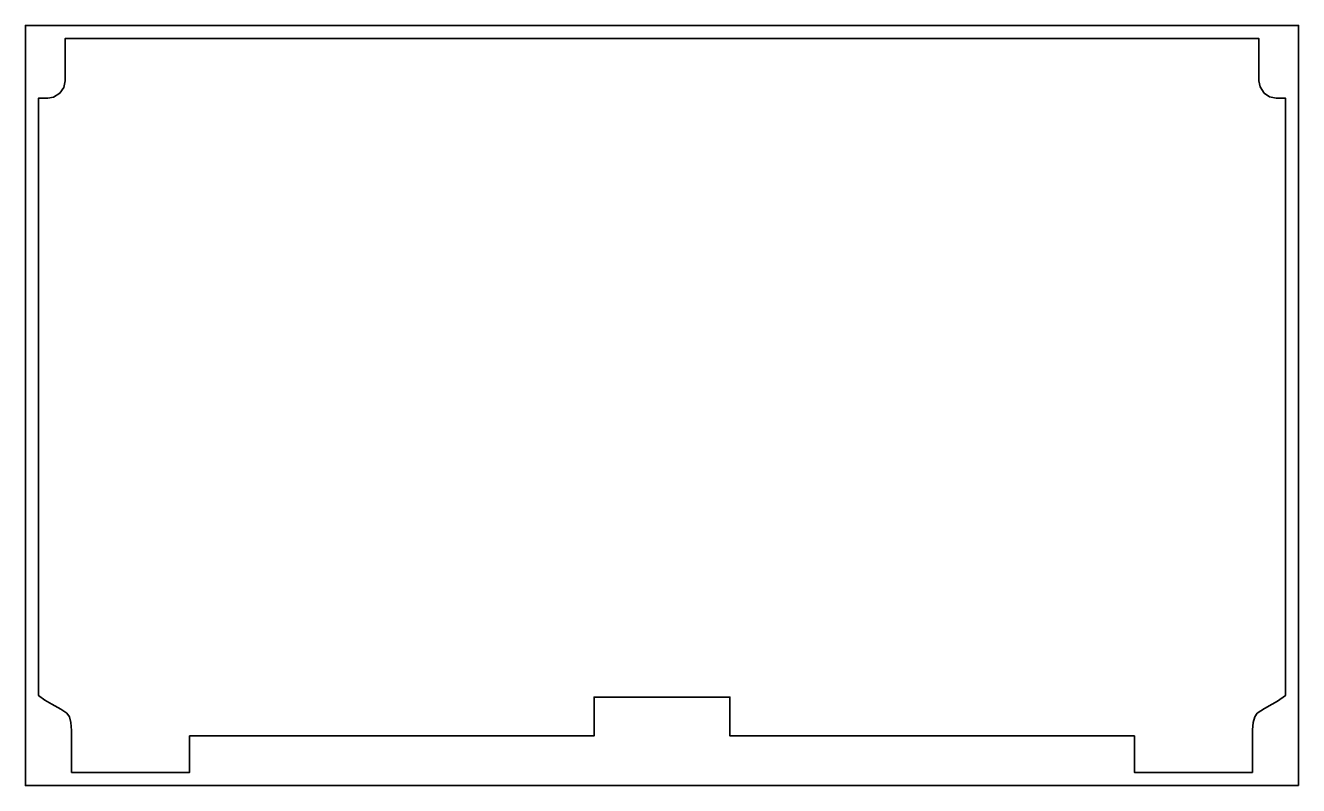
# Model space of a CAD drawing. Header units: millimetres. Extents: x -139 to 349, y 3 to 294.
import ezdxf

# ---------------------------------------------------------------- set-up
doc = ezdxf.new("R2010")
doc.units = ezdxf.units.MM
doc.header["$MEASUREMENT"] = 0
doc.layers.get('0').update_dxf_attribs({"lineweight": 0})
doc.layers.add('Safety', color=7, linetype='Continuous', lineweight=0)

msp = doc.modelspace()

# ---------------------------------------------------------------- linework, layer by layer
at = {"color": 250, "lineweight": 35, "true_color": 0x221f1f}
msp.add_lwpolyline([(131.13, 22.02), (131.13, 29.45), (131.13, 36.89), (105.13, 36.89), (79.13, 36.89), (79.13, 29.45), (79.13, 22.02), (79.13, 22), (79.13, 21.98), (1.67, 21.98), (-75.8, 21.98), (-75.8, 14.99), (-75.8, 8), (-98.41, 8), (-121.02, 8), (-121.02, 14.55), (-121.02, 21.1), (-121.04, 24.13), (-121.33, 27.17), (-121.88, 29.25), (-122.9, 30.7), (-125.19, 32.21), (-128.58, 34.14), (-131.26, 35.7), (-133.69, 37.44), (-133.69, 150.57), (-133.69, 263.7), (-133.69, 264.56), (-133.69, 265.42), (-133.69, 265.83), (-133.69, 266.24), (-131.92, 266.24), (-130.15, 266.24), (-127.99, 266.6), (-125.47, 268.17), (-124.05, 270.28), (-123.53, 272.85), (-123.53, 275.79), (-123.53, 280.94), (-123.53, 289.04), (-123.14, 289.04), (-122.76, 289.04), (-121.57, 289.04), (-120.39, 289.04), (105.13, 289.04), (330.65, 289.04), (331.84, 289.04), (333.02, 289.04), (333.41, 289.04), (333.79, 289.04), (333.79, 280.94), (333.79, 276.26), (333.79, 272.85), (334.2, 270.56), (335.73, 268.17), (337.84, 266.76), (340.41, 266.24), (342.18, 266.24), (343.96, 266.24), (343.96, 265.83), (343.96, 265.42), (343.96, 264.56), (343.96, 263.7), (343.96, 150.57), (343.96, 37.44), (340.89, 35.32), (338.84, 34.14), (335.89, 32.47), (333.17, 30.7), (332.19, 29.35), (331.59, 27.17), (331.31, 24.35), (331.28, 21.1), (331.28, 14.55), (331.28, 8), (308.67, 8), (286.06, 8), (286.06, 14.99), (286.06, 21.98), (208.6, 21.98), (131.13, 21.98), (131.13, 22)], close=True, dxfattribs=at)
at = {"layer": 'Safety', "color": 250, "lineweight": 35, "true_color": 0x221f1f}
msp.add_lwpolyline([(348.96, 3), (-138.69, 3), (-138.69, 294.04), (348.96, 294.04)], close=True, dxfattribs=at)

doc.saveas('drawing.dxf')
